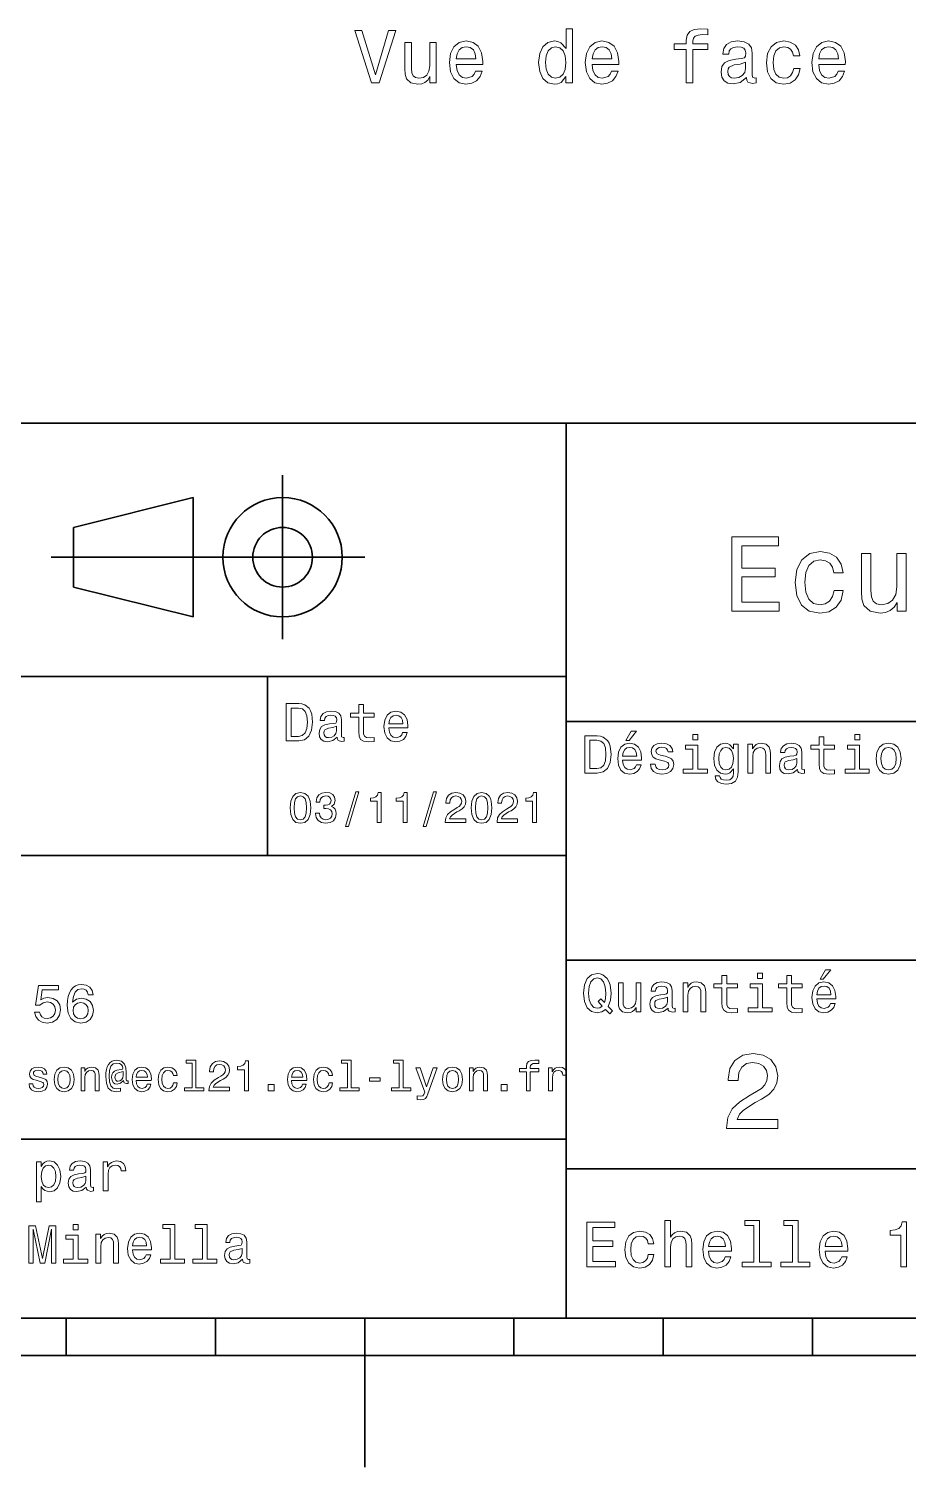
# Model space of a CAD drawing. Extents: x 0 to 297, y 0 to 210.
# Drawn here: x 126 to 184.9, y 0 to 96.4 of the extents above; entities that cross this region are included whole.
import ezdxf

# ---------------------------------------------------------------- set-up
doc = ezdxf.new("R2010")
doc.units = 0

msp = doc.modelspace()

# ---------------------------------------------------------------- linework, layer by layer
at = {"color": 7, "lineweight": 35}
for p, q in [((97, 70), (287, 70)), ((162, 10), (162, 70)), ((127.5, 61), (148.5, 61)), ((97, 53), (162, 53)), ((162, 50), (287, 50)), ((97, 41), (162, 41)), ((162, 34), (287, 34)), ((97, 22), (162, 22)), ((162, 20), (287, 20)), ((10, 10), (287, 10)), ((97, 10), (287, 10)), ((98.5, 7.5), (198.5, 7.5))]:
    msp.add_line(p, q, dxfattribs=at)
at = {"color": 7, "lineweight": 35, "ltscale": 0.275}
msp.add_line((143, 55.5), (143, 66.5), dxfattribs=at)
at = {"color": 7, "lineweight": 35, "ltscale": 0.206155}
for p, q in [((129, 63), (137, 65)), ((137, 57), (129, 59))]:
    msp.add_line(p, q, dxfattribs=at)
at = {"color": 7, "lineweight": 35, "ltscale": 0.2}
msp.add_line((137, 65), (137, 57), dxfattribs=at)
at = {"color": 7, "lineweight": 35, "ltscale": 0.1}
msp.add_line((129, 59), (129, 63), dxfattribs=at)
at = {"color": 7, "lineweight": 35, "ltscale": 0.3}
msp.add_line((142, 41), (142, 53), dxfattribs=at)
at = {"color": 7, "lineweight": 35, "ltscale": 0.0625}
for p, q in [((128.5, 10), (128.5, 7.5)), ((138.5, 10), (138.5, 7.5)), ((158.5, 10), (158.5, 7.5)), ((168.5, 10), (168.5, 7.5)), ((178.5, 10), (178.5, 7.5))]:
    msp.add_line(p, q, dxfattribs=at)
at = {"color": 7, "lineweight": 35, "ltscale": 0.25}
msp.add_line((148.5, 10), (148.5, 0), dxfattribs=at)
at = {"color": 7, "lineweight": 13}
for points in [[(161.984604, 93.227303), (161.984604, 92.808716), (162.428406, 92.808716), (162.428406, 96.429756), (161.989639, 96.429756), (161.989639, 95.103386), (161.651749, 95.486671), (161.444977, 95.577446), (161.207947, 95.612747), (160.779266, 95.511887), (160.446411, 95.229462), (160.229553, 94.775574), (160.153915, 94.165344), (160.229553, 93.555115), (160.446411, 93.096176), (160.779266, 92.808716), (161.207947, 92.712898), (161.444977, 92.748199), (161.656784, 92.838974)], [(170.043671, 95.047913), (170.043671, 92.808716), (170.487488, 92.808716), (170.487488, 95.047913), (171.496124, 95.047913), (171.496124, 95.426147), (170.487488, 95.426147), (170.487488, 95.592575), (170.522781, 95.794304), (170.638779, 95.930473), (170.835464, 96.011162), (171.117889, 96.041428), (171.496124, 96.021255), (171.496124, 96.404541), (171.017029, 96.429756), (170.583313, 96.384361), (170.280716, 96.248199), (170.099152, 96.011162), (170.043671, 95.673271), (170.043671, 95.426147), (169.23172, 95.426147), (169.23172, 95.047913)], [(150.097717, 96.313759), (149.220184, 93.333214), (148.317459, 96.313759), (147.838348, 96.313759), (148.968033, 92.808716), (149.472351, 92.808716), (150.576813, 96.313759)], [(153.300156, 95.51693), (152.856354, 95.51693), (152.856354, 93.953529), (152.805923, 93.590416), (152.659668, 93.328171), (152.432724, 93.166786), (152.135178, 93.116356), (151.898148, 93.1567), (151.746841, 93.277733), (151.661118, 93.484505), (151.640945, 93.777016), (151.640945, 95.51693), (151.197144, 95.51693), (151.197144, 93.736671), (151.212265, 93.378601), (151.30809, 93.081047), (151.600601, 92.808716), (152.069611, 92.712898), (152.321777, 92.748199), (152.538635, 92.838974), (152.725235, 92.995316), (152.876526, 93.22226), (152.876526, 92.808716), (153.300156, 92.808716)], [(154.636612, 94.034218), (156.411835, 94.034218), (156.41687, 94.24099), (156.336182, 94.820961), (156.114288, 95.254684), (155.761261, 95.51693), (155.292236, 95.612747), (154.833298, 95.511887), (154.48027, 95.229462), (154.253326, 94.770531), (154.172638, 94.165344), (154.248291, 93.545029), (154.475235, 93.091133), (154.823212, 92.808716), (155.2771, 92.712898), (155.670471, 92.778458), (155.99324, 92.949928), (156.23027, 93.22226), (156.36644, 93.585373), (155.927689, 93.585373), (155.836899, 93.383644), (155.70578, 93.232346), (155.332581, 93.111313), (155.04512, 93.166786), (154.828262, 93.3433), (154.687042, 93.63076), (154.636612, 94.019089)], [(163.74469, 94.034218), (165.519897, 94.034218), (165.524948, 94.24099), (165.44426, 94.820961), (165.222351, 95.254684), (164.869324, 95.51693), (164.400299, 95.612747), (163.941376, 95.511887), (163.588348, 95.229462), (163.361404, 94.770531), (163.280716, 94.165344), (163.356354, 93.545029), (163.583298, 93.091133), (163.93129, 92.808716), (164.385178, 92.712898), (164.778549, 92.778458), (165.101318, 92.949928), (165.338348, 93.22226), (165.474518, 93.585373), (165.035751, 93.585373), (164.944977, 93.383644), (164.813843, 93.232346), (164.440659, 93.111313), (164.153183, 93.166786), (163.936325, 93.3433), (163.79512, 93.63076), (163.74469, 94.019089)], [(174.073212, 93.161743), (174.073212, 93.146614), (174.098434, 92.975143), (174.174088, 92.854103), (174.491806, 92.758286), (174.738922, 92.79863), (174.738922, 93.141571), (174.633011, 93.126442), (174.491806, 93.192001), (174.466583, 93.39373), (174.466583, 94.795746), (174.406067, 95.153816), (174.229553, 95.405975), (173.921921, 95.557274), (173.488205, 95.612747), (173.064575, 95.552231), (172.751892, 95.38076), (172.555206, 95.113472), (172.489639, 94.760445), (172.489639, 94.730186), (172.888062, 94.730186), (172.923355, 94.942001), (173.034317, 95.0933), (173.215866, 95.184074), (173.473068, 95.219376), (173.720184, 95.19416), (173.896698, 95.118515), (174.002609, 94.987389), (174.037918, 94.805832), (174.017746, 94.594017), (173.937042, 94.488113), (173.735321, 94.437675), (173.357086, 94.397331), (172.923355, 94.306557), (172.615723, 94.145172), (172.434174, 93.893013), (172.378693, 93.519814), (172.429123, 93.186958), (172.585464, 92.939842), (172.837631, 92.783501), (173.185608, 92.728027), (173.654633, 92.833931)], [(177.225235, 94.619232), (177.664001, 94.619232), (177.573212, 95.02269), (177.356354, 95.340416), (177.018463, 95.537102), (176.579697, 95.612747), (176.095551, 95.511887), (175.727386, 95.229462), (175.495407, 94.770531), (175.414719, 94.155258), (175.490356, 93.545029), (175.717316, 93.091133), (176.075378, 92.808716), (176.564575, 92.712898), (176.998291, 92.788544), (177.336182, 93.000359), (177.568176, 93.333214), (177.669037, 93.777016), (177.245407, 93.777016), (177.169754, 93.494598), (177.028549, 93.282776), (176.826813, 93.151657), (176.579697, 93.111313), (176.272064, 93.176872), (176.050156, 93.378601), (175.914001, 93.706413), (175.868607, 94.170387), (175.914001, 94.624275), (176.055206, 94.952087), (176.28215, 95.153816), (176.579697, 95.224419), (176.841949, 95.179031), (177.038635, 95.063042), (177.169754, 94.871399)], [(178.924805, 94.034218), (180.700012, 94.034218), (180.705063, 94.24099), (180.624359, 94.820961), (180.402466, 95.254684), (180.049438, 95.51693), (179.580414, 95.612747), (179.12149, 95.511887), (178.768463, 95.229462), (178.541519, 94.770531), (178.460815, 94.165344), (178.536469, 93.545029), (178.763412, 93.091133), (179.111404, 92.808716), (179.565292, 92.712898), (179.958664, 92.778458), (180.281433, 92.949928), (180.518463, 93.22226), (180.654633, 93.585373), (180.215866, 93.585373), (180.125092, 93.383644), (179.993958, 93.232346), (179.620758, 93.111313), (179.333298, 93.166786), (179.11644, 93.3433), (178.975235, 93.63076), (178.924805, 94.019089)], [(154.636612, 94.407417), (154.692093, 94.755402), (154.828262, 95.012604), (155.035034, 95.168945), (155.307373, 95.224419), (155.574661, 95.168945), (155.781433, 95.012604), (155.907516, 94.755402), (155.952896, 94.407417)], [(161.283585, 95.214333), (161.576096, 95.14373), (161.798004, 94.947044), (161.929123, 94.619232), (161.979553, 94.165344), (161.929123, 93.706413), (161.798004, 93.378601), (161.576096, 93.176872), (161.283585, 93.111313), (161.00621, 93.176872), (160.794403, 93.378601), (160.653183, 93.711456), (160.607803, 94.165344), (160.653183, 94.614189), (160.794403, 94.942001), (161.00621, 95.14373)], [(163.74469, 94.407417), (163.800156, 94.755402), (163.936325, 95.012604), (164.143097, 95.168945), (164.415436, 95.224419), (164.682724, 95.168945), (164.889496, 95.012604), (165.015579, 94.755402), (165.060974, 94.407417)], [(178.924805, 94.407417), (178.98027, 94.755402), (179.11644, 95.012604), (179.323212, 95.168945), (179.595551, 95.224419), (179.862839, 95.168945), (180.069611, 95.012604), (180.195694, 94.755402), (180.241089, 94.407417)], [(174.022781, 93.756844), (173.962265, 93.494598), (173.800888, 93.292862), (173.558807, 93.161743), (173.261261, 93.116356), (173.069611, 93.141571), (172.933441, 93.22226), (172.847717, 93.363472), (172.822495, 93.560158), (172.842667, 93.736671), (172.923355, 93.862747), (173.246124, 94.00396), (173.654633, 94.064476), (174.022781, 94.185516)], [(173.109512, 57.381123), (176.279541, 57.381123), (176.279541, 57.986309), (173.772339, 57.986309), (173.772339, 59.679394), (176.005768, 59.679394), (176.005768, 60.277374), (173.772339, 60.277374), (173.772339, 61.775936), (176.221893, 61.775936), (176.221893, 62.381123), (173.109512, 62.381123)], [(179.932281, 59.967579), (180.559082, 59.967579), (180.429398, 60.543945), (180.119598, 60.997837), (179.636887, 61.278816), (179.010086, 61.386887), (178.318436, 61.242794), (177.792511, 60.839336), (177.46109, 60.183716), (177.345825, 59.304752), (177.453888, 58.432995), (177.778091, 57.78458), (178.289627, 57.381123), (178.988464, 57.244236), (179.608063, 57.352303), (180.090775, 57.6549), (180.42218, 58.130402), (180.566284, 58.764408), (179.96109, 58.764408), (179.853027, 58.36095), (179.651291, 58.058357), (179.363113, 57.871037), (179.010086, 57.8134), (178.570602, 57.907059), (178.253601, 58.195244), (178.059082, 58.663544), (177.994232, 59.326366), (178.059082, 59.974781), (178.260803, 60.443081), (178.585007, 60.731266), (179.010086, 60.83213), (179.38472, 60.767288), (179.66571, 60.601585), (179.853027, 60.327808)], [(184.788177, 61.25), (184.154175, 61.25), (184.154175, 59.016571), (184.082123, 58.497837), (183.873199, 58.123196), (183.548996, 57.892651), (183.123917, 57.820602), (182.785294, 57.878242), (182.569168, 58.051151), (182.446686, 58.346542), (182.417862, 58.764408), (182.417862, 61.25), (181.783859, 61.25), (181.783859, 58.706772), (181.805481, 58.195244), (181.942368, 57.770172), (182.360229, 57.381123), (183.030258, 57.244236), (183.390488, 57.294666), (183.700287, 57.424351), (183.966858, 57.647694), (184.182999, 57.971901), (184.182999, 57.381123), (184.788177, 57.381123)], [(144.080688, 51.190563), (143.248566, 51.190563), (143.248566, 48.690563), (144.080688, 48.690563), (144.473343, 48.769814), (144.765137, 49.011169), (144.945251, 49.40382), (145.010086, 49.940563), (144.952454, 50.488113), (144.880402, 50.70425), (144.779541, 50.877163), (144.487747, 51.111313), (144.296829, 51.168949)], [(148.100861, 50.289986), (148.100861, 49.320965), (148.122482, 49.007565), (148.223343, 48.791428), (148.425079, 48.665348), (148.767288, 48.62212), (149.141937, 48.640129), (149.141937, 48.913906), (148.868149, 48.892292), (148.619598, 48.921112), (148.486313, 49.011169), (148.42868, 49.162464), (148.417862, 49.375), (148.417862, 50.289986), (149.141937, 50.289986), (149.141937, 50.560158), (148.417862, 50.560158), (148.417862, 51.125721), (148.100861, 51.125721), (148.100861, 50.560158), (147.553314, 50.560158), (147.553314, 50.289986)], [(144.055481, 50.891571), (144.329254, 50.837536), (144.516571, 50.671829), (144.628235, 50.376442), (144.664261, 49.940563), (144.624634, 49.519093), (144.51297, 49.223705), (144.322052, 49.047192), (144.055481, 48.989555), (143.583572, 48.989555), (143.583572, 50.891571)], [(146.656342, 48.942726), (146.656342, 48.931919), (146.674347, 48.809441), (146.728394, 48.722984), (146.955338, 48.654541), (147.131851, 48.683357), (147.131851, 48.928314), (147.056198, 48.917507), (146.955338, 48.96434), (146.937317, 49.108429), (146.937317, 50.109871), (146.894089, 50.365635), (146.768005, 50.54575), (146.548264, 50.65382), (146.23848, 50.693443), (145.935883, 50.650219), (145.71254, 50.52774), (145.572052, 50.336815), (145.525223, 50.084656), (145.525223, 50.063042), (145.809799, 50.063042), (145.835022, 50.21434), (145.914261, 50.322407), (146.043945, 50.387249), (146.227661, 50.412464), (146.404175, 50.394455), (146.530258, 50.34042), (146.605911, 50.246758), (146.631119, 50.117077), (146.616714, 49.965778), (146.559082, 49.890129), (146.414978, 49.854107), (146.144806, 49.825291), (145.835022, 49.760448), (145.61528, 49.645176), (145.485596, 49.465057), (145.445969, 49.19849), (145.481995, 48.960735), (145.593658, 48.784222), (145.773773, 48.67255), (146.022339, 48.632927), (146.357346, 48.708576)], [(150.121765, 49.565922), (151.389771, 49.565922), (151.393372, 49.713619), (151.335739, 50.127884), (151.177231, 50.437683), (150.925079, 50.625), (150.590057, 50.693443), (150.262253, 50.621399), (150.010086, 50.41967), (149.847977, 50.091862), (149.790344, 49.659584), (149.844376, 49.216499), (150.006485, 48.892292), (150.255051, 48.690563), (150.579254, 48.62212), (150.860229, 48.668949), (151.090775, 48.791428), (151.260086, 48.98595), (151.357346, 49.245319), (151.043945, 49.245319), (150.979111, 49.101227), (150.885452, 48.993156), (150.618881, 48.9067), (150.413544, 48.946327), (150.258652, 49.072407), (150.157776, 49.27774), (150.121765, 49.555115)], [(150.121765, 49.832493), (150.161377, 50.081055), (150.258652, 50.264771), (150.406342, 50.376442), (150.600861, 50.416069), (150.791794, 50.376442), (150.939484, 50.264771), (151.029541, 50.081055), (151.061966, 49.832493)], [(146.620316, 49.367798), (146.577087, 49.180477), (146.461823, 49.036385), (146.28891, 48.942726), (146.07637, 48.910305), (145.939484, 48.928314), (145.842224, 48.98595), (145.780975, 49.086815), (145.76297, 49.227306), (145.777374, 49.353386), (145.835022, 49.443443), (146.065567, 49.544312), (146.357346, 49.587536), (146.620316, 49.673992)], [(166.004318, 48.728386), (166.216858, 48.728386), (166.717575, 49.340778), (166.364548, 49.340778)], [(164.080688, 49.030979), (163.248566, 49.030979), (163.248566, 46.530979), (164.080688, 46.530979), (164.473343, 46.610229), (164.765137, 46.851585), (164.945251, 47.244236), (165.010086, 47.780979), (164.952454, 48.328529), (164.880402, 48.544666), (164.779541, 48.717579), (164.487747, 48.951729), (164.296829, 49.009365)], [(164.055481, 48.731987), (164.329254, 48.677952), (164.516571, 48.512245), (164.628235, 48.216858), (164.664261, 47.780979), (164.624634, 47.359509), (164.51297, 47.064121), (164.322052, 46.887608), (164.055481, 46.829971), (163.583572, 46.829971), (163.583572, 48.731987)], [(165.784576, 47.406338), (167.052597, 47.406338), (167.056198, 47.554035), (166.998566, 47.9683), (166.840057, 48.278099), (166.587891, 48.465416), (166.252884, 48.533859), (165.925079, 48.461815), (165.672913, 48.260086), (165.510803, 47.932278), (165.453171, 47.5), (165.507202, 47.056915), (165.669312, 46.732708), (165.917862, 46.530979), (166.242081, 46.462536), (166.523056, 46.509365), (166.753601, 46.631844), (166.922913, 46.826366), (167.020172, 47.085735), (166.706772, 47.085735), (166.641937, 46.941643), (166.548264, 46.833572), (166.281708, 46.747116), (166.07637, 46.786743), (165.921463, 46.912823), (165.820602, 47.118156), (165.784576, 47.395531)], [(165.784576, 47.672909), (165.824203, 47.921471), (165.921463, 48.105186), (166.069168, 48.216858), (166.263687, 48.256485), (166.454605, 48.216858), (166.60231, 48.105186), (166.692368, 47.921471), (166.724777, 47.672909)], [(168.623199, 47.658501), (168.317001, 47.730545), (168.090057, 47.8134), (168.014404, 47.982708), (168.036026, 48.101585), (168.111664, 48.188038), (168.234146, 48.242073), (168.41066, 48.263687), (168.579971, 48.242073), (168.713257, 48.177231), (168.799713, 48.079971), (168.835739, 47.950287), (169.145538, 47.950287), (169.145538, 47.957493), (169.091492, 48.191643), (168.943802, 48.375359), (168.713257, 48.490635), (168.41066, 48.533859), (168.104462, 48.490635), (167.881119, 48.371758), (167.740631, 48.195244), (167.697403, 47.971901), (167.729828, 47.755764), (167.830688, 47.604465), (167.996399, 47.496399), (168.237747, 47.42075), (168.590775, 47.334293), (168.806915, 47.244236), (168.864548, 47.172188), (168.886169, 47.064121), (168.853745, 46.930836), (168.767288, 46.829971), (168.626801, 46.765129), (168.439484, 46.743515), (168.241348, 46.765129), (168.09726, 46.840778), (168, 46.963257), (167.960373, 47.132565), (167.654175, 47.132565), (167.704605, 46.844379), (167.85231, 46.635445), (168.086456, 46.509365), (168.41066, 46.462536), (168.749283, 46.509365), (168.997833, 46.635445), (169.149139, 46.837173), (169.203171, 47.100143), (169.163544, 47.327087), (169.05188, 47.481987), (168.868149, 47.582851)], [(170.8134, 46.79755), (170.8134, 48.400574), (169.999283, 48.400574), (169.999283, 48.130402), (170.496399, 48.130402), (170.496399, 46.79755), (169.847977, 46.79755), (169.847977, 46.530979), (171.469025, 46.530979), (171.469025, 46.79755)], [(170.824203, 49.117435), (170.489197, 49.117435), (170.489197, 48.757202), (170.824203, 48.757202)], [(173.518738, 46.617435), (173.518738, 48.465416), (173.216141, 48.465416), (173.216141, 48.152016), (172.967575, 48.4366), (172.816284, 48.508644), (172.646973, 48.533859), (172.340775, 48.461815), (172.103027, 48.260086), (171.94812, 47.935879), (171.894089, 47.5), (171.94812, 47.060516), (172.103027, 46.736309), (172.340775, 46.530979), (172.646973, 46.462536), (172.819885, 46.487751), (172.963974, 46.552593), (173.216141, 46.826366), (173.216141, 46.552593), (173.187317, 46.336456), (173.108063, 46.181557), (172.956772, 46.091499), (172.729828, 46.059078), (172.531708, 46.080692), (172.391205, 46.134727), (172.30835, 46.228386), (172.283142, 46.354465), (171.976944, 46.354465), (171.976944, 46.340057), (172.023773, 46.109509), (172.167862, 45.9366), (172.398407, 45.824928), (172.711823, 45.785301), (173.086456, 45.839336), (173.335022, 45.990635), (173.47551, 46.253601)], [(172.221909, 47.5), (172.254318, 47.820606), (172.351593, 48.058357), (172.502884, 48.198845), (172.704605, 48.249279), (172.917145, 48.198845), (173.075653, 48.058357), (173.172913, 47.820606), (173.208939, 47.5), (173.172913, 47.172188), (173.075653, 46.938038), (172.917145, 46.793949), (172.704605, 46.747116), (172.502884, 46.793949), (172.351593, 46.938038), (172.254318, 47.175793)], [(174.181549, 46.530979), (174.498566, 46.530979), (174.498566, 47.647694), (174.530975, 47.903458), (174.635452, 48.090778), (174.797546, 48.206051), (175.013687, 48.249279), (175.1866, 48.213257), (175.294662, 48.115993), (175.348709, 47.953888), (175.366714, 47.737751), (175.366714, 46.530979), (175.683716, 46.530979), (175.683716, 47.802593), (175.669312, 48.058357), (175.604462, 48.270893), (175.391937, 48.465416), (175.060516, 48.533859), (174.876801, 48.508644), (174.721909, 48.440201), (174.588623, 48.324928), (174.484146, 48.170029), (174.484146, 48.465416), (174.181549, 48.465416)], [(177.499283, 46.783142), (177.499283, 46.772335), (177.517288, 46.649857), (177.57132, 46.5634), (177.798264, 46.494957), (177.974777, 46.523773), (177.974777, 46.76873), (177.899139, 46.757923), (177.798264, 46.804756), (177.780258, 46.948845), (177.780258, 47.950287), (177.73703, 48.206051), (177.610947, 48.386166), (177.391205, 48.494236), (177.081406, 48.533859), (176.778824, 48.490635), (176.555481, 48.368156), (176.414978, 48.177231), (176.368149, 47.925072), (176.368149, 47.903458), (176.65274, 47.903458), (176.677948, 48.054756), (176.757202, 48.162823), (176.886887, 48.227665), (177.070602, 48.25288), (177.247116, 48.234871), (177.373199, 48.180836), (177.448853, 48.087173), (177.47406, 47.957493), (177.459656, 47.806194), (177.402023, 47.730545), (177.257919, 47.694523), (176.987747, 47.665707), (176.677948, 47.600864), (176.458206, 47.485592), (176.328537, 47.305473), (176.28891, 47.038906), (176.324921, 46.801151), (176.4366, 46.624638), (176.616714, 46.512966), (176.86528, 46.473343), (177.200287, 46.548992)], [(178.943802, 48.130402), (178.943802, 47.161381), (178.965424, 46.84798), (179.066284, 46.631844), (179.268005, 46.505764), (179.610229, 46.462536), (179.984863, 46.480545), (179.984863, 46.754322), (179.71109, 46.732708), (179.46254, 46.761528), (179.329254, 46.851585), (179.271606, 47.00288), (179.260803, 47.215416), (179.260803, 48.130402), (179.984863, 48.130402), (179.984863, 48.400574), (179.260803, 48.400574), (179.260803, 48.966137), (178.943802, 48.966137), (178.943802, 48.400574), (178.396255, 48.400574), (178.396255, 48.130402)], [(181.656342, 46.79755), (181.656342, 48.400574), (180.842224, 48.400574), (180.842224, 48.130402), (181.33934, 48.130402), (181.33934, 46.79755), (180.690918, 46.79755), (180.690918, 46.530979), (182.311966, 46.530979), (182.311966, 46.79755)], [(181.667145, 49.117435), (181.332138, 49.117435), (181.332138, 48.757202), (181.667145, 48.757202)], [(182.762253, 47.496399), (182.819885, 47.056915), (182.985596, 46.732708), (183.248566, 46.530979), (183.601593, 46.462536), (183.951004, 46.530979), (184.213974, 46.729107), (184.379684, 47.053314), (184.440918, 47.496399), (184.379684, 47.935879), (184.213974, 48.263687), (183.951004, 48.461815), (183.601593, 48.533859), (183.248566, 48.461815), (182.985596, 48.260086), (182.819885, 47.935879)], [(183.086456, 47.5), (183.118881, 47.824207), (183.219742, 48.058357), (183.381851, 48.20245), (183.601593, 48.25288), (183.817719, 48.20245), (183.979828, 48.061958), (184.080688, 47.824207), (184.116714, 47.5), (184.080688, 47.172188), (183.979828, 46.934437), (183.817719, 46.790344), (183.601593, 46.743515), (183.381851, 46.790344), (183.219742, 46.934437), (183.118881, 47.172188)], [(177.463257, 47.208214), (177.420029, 47.020893), (177.304749, 46.876801), (177.131851, 46.783142), (176.919312, 46.750721), (176.782425, 46.76873), (176.68515, 46.826366), (176.623917, 46.927231), (176.605911, 47.067722), (176.620316, 47.193802), (176.677948, 47.283859), (176.908508, 47.384727), (177.200287, 47.427952), (177.463257, 47.514408)], [(143.498566, 44.201729), (143.541794, 43.749279), (143.677231, 43.426514), (143.893372, 43.230549), (144.193085, 43.167149), (144.489914, 43.230549), (144.706055, 43.426514), (144.838623, 43.749279), (144.884735, 44.201729), (144.838623, 44.651299), (144.783859, 44.829971), (144.706055, 44.976948), (144.489914, 45.172913), (144.193085, 45.239193), (143.893372, 45.172913), (143.677231, 44.974064), (143.541794, 44.651299)], [(143.775223, 44.201729), (143.798279, 44.550434), (143.870316, 44.801155), (144, 44.948128), (144.193085, 45), (144.383286, 44.948128), (144.51297, 44.801155), (144.585022, 44.550434), (144.608078, 44.201729), (144.585022, 43.850143), (144.51297, 43.599426), (144.383286, 43.45245), (144.193085, 43.403458), (144, 43.45245), (143.870316, 43.599426), (143.798279, 43.850143)], [(145.201736, 43.853027), (145.201736, 43.832855), (145.247849, 43.556198), (145.383286, 43.348705), (145.596542, 43.216141), (145.878967, 43.167149), (146.17868, 43.216141), (146.403458, 43.342941), (146.547562, 43.54467), (146.599426, 43.804035), (146.57637, 43.974064), (146.51297, 44.112392), (146.409225, 44.219021), (146.270905, 44.296829), (146.458221, 44.45245), (146.524506, 44.700291), (146.481277, 44.925072), (146.357361, 45.0951), (146.155624, 45.201729), (145.878967, 45.239193), (145.619598, 45.193085), (145.420761, 45.066284), (145.291077, 44.864555), (145.247849, 44.596542), (145.247849, 44.57637), (145.504333, 44.57637), (145.52739, 44.760807), (145.60231, 44.893372), (145.723343, 44.974064), (145.893372, 45.002884), (146.043228, 44.979828), (146.15274, 44.919308), (146.219025, 44.821327), (146.244965, 44.688763), (146.219025, 44.54755), (146.149857, 44.45245), (146.028824, 44.394814), (145.864563, 44.377522), (145.752167, 44.380405), (145.752167, 44.15274), (145.893372, 44.158501), (146.074936, 44.132565), (146.210373, 44.0634), (146.291077, 43.951008), (146.319885, 43.804035), (146.288193, 43.63689), (146.20462, 43.51297), (146.072052, 43.435158), (145.896255, 43.409222), (145.714706, 43.438042), (145.582138, 43.524498), (145.498566, 43.662827), (145.466858, 43.853027)], [(147.213257, 42.956772), (147.412109, 42.956772), (148.109512, 45.279541), (147.907791, 45.279541)], [(149.345825, 43.224785), (149.608078, 43.224785), (149.608078, 45.239193), (149.412109, 45.239193), (149.360229, 45.0634), (149.256485, 44.945248), (149.097992, 44.876083), (148.878967, 44.853027), (148.878967, 44.648415), (149.345825, 44.648415)], [(151.080688, 43.224785), (151.342941, 43.224785), (151.342941, 45.239193), (151.146973, 45.239193), (151.095108, 45.0634), (150.991364, 44.945248), (150.832855, 44.876083), (150.613831, 44.853027), (150.613831, 44.648415), (151.080688, 44.648415)], [(152.417877, 42.956772), (152.616714, 42.956772), (153.314133, 45.279541), (153.112396, 45.279541)], [(153.899139, 43.224785), (155.273773, 43.224785), (155.273773, 43.472622), (154.187317, 43.472622), (154.247849, 43.60807), (154.351593, 43.720463), (154.671478, 43.925072), (154.841507, 44.011528), (155.031708, 44.135448), (155.167145, 44.279541), (155.244965, 44.44957), (155.273773, 44.642651), (155.224792, 44.884727), (155.08934, 45.074928), (154.881851, 45.195965), (154.613831, 45.239193), (154.337173, 45.190201), (154.126801, 45.054756), (153.991364, 44.838619), (153.945251, 44.553314), (153.945251, 44.51297), (154.207504, 44.51297), (154.207504, 44.536022), (154.233429, 44.731991), (154.311249, 44.876083), (154.435165, 44.9683), (154.599426, 45), (154.766571, 44.971184), (154.890488, 44.899136), (154.971191, 44.786743), (155, 44.645535), (154.979828, 44.51297), (154.925079, 44.400578), (154.832855, 44.302593), (154.706055, 44.216141), (154.536026, 44.12392), (154.253601, 43.945248), (154.054764, 43.755043), (153.9366, 43.524498), (153.899139, 43.233429)], [(155.642654, 44.201729), (155.685883, 43.749279), (155.821335, 43.426514), (156.037476, 43.230549), (156.337173, 43.167149), (156.634003, 43.230549), (156.850143, 43.426514), (156.982712, 43.749279), (157.028824, 44.201729), (156.982712, 44.651299), (156.927963, 44.829971), (156.850143, 44.976948), (156.634003, 45.172913), (156.337173, 45.239193), (156.037476, 45.172913), (155.821335, 44.974064), (155.685883, 44.651299)], [(155.919312, 44.201729), (155.942368, 44.550434), (156.01442, 44.801155), (156.144104, 44.948128), (156.337173, 45), (156.527374, 44.948128), (156.657059, 44.801155), (156.729111, 44.550434), (156.752167, 44.201729), (156.729111, 43.850143), (156.657059, 43.599426), (156.527374, 43.45245), (156.337173, 43.403458), (156.144104, 43.45245), (156.01442, 43.599426), (155.942368, 43.850143)], [(157.368881, 43.224785), (158.743515, 43.224785), (158.743515, 43.472622), (157.657059, 43.472622), (157.71759, 43.60807), (157.821335, 43.720463), (158.14122, 43.925072), (158.311249, 44.011528), (158.50145, 44.135448), (158.636887, 44.279541), (158.714706, 44.44957), (158.743515, 44.642651), (158.694534, 44.884727), (158.559082, 45.074928), (158.351593, 45.195965), (158.083572, 45.239193), (157.806915, 45.190201), (157.596542, 45.054756), (157.461105, 44.838619), (157.414993, 44.553314), (157.414993, 44.51297), (157.677231, 44.51297), (157.677231, 44.536022), (157.703171, 44.731991), (157.780991, 44.876083), (157.904907, 44.9683), (158.069168, 45), (158.236313, 44.971184), (158.360229, 44.899136), (158.440918, 44.786743), (158.469742, 44.645535), (158.44957, 44.51297), (158.394821, 44.400578), (158.302597, 44.302593), (158.175797, 44.216141), (158.005768, 44.12392), (157.723343, 43.945248), (157.524506, 43.755043), (157.406342, 43.524498), (157.368881, 43.233429)], [(159.755051, 43.224785), (160.017288, 43.224785), (160.017288, 45.239193), (159.821335, 45.239193), (159.769455, 45.0634), (159.66571, 44.945248), (159.507202, 44.876083), (159.288193, 44.853027), (159.288193, 44.648415), (159.755051, 44.648415)], [(164.642654, 30.685879), (164.916428, 30.401297), (165.107346, 30.592218), (164.811966, 30.894812), (164.963257, 31.305475), (165.010086, 31.780979), (164.941635, 32.339336), (164.862396, 32.56628), (164.757919, 32.753601), (164.46254, 33.009365), (164.282425, 33.074207), (164.08429, 33.099422), (163.702454, 33.009365), (163.41066, 32.757202), (163.223343, 32.342937), (163.158508, 31.780979), (163.223343, 31.219019), (163.407059, 30.804754), (163.698853, 30.54899), (164.08429, 30.462536), (164.39769, 30.520172)], [(164.41571, 30.916426), (164.260803, 30.801151), (164.08429, 30.765129), (163.850143, 30.829971), (163.666428, 31.024494), (163.543945, 31.341497), (163.504318, 31.780979), (163.543945, 32.216858), (163.662827, 32.537464), (163.846542, 32.731987), (164.08429, 32.80043), (164.318451, 32.731987), (164.502167, 32.533859), (164.621033, 32.213257), (164.664261, 31.780979), (164.631851, 31.40634), (164.5634, 31.150576), (164.329254, 31.395533), (164.13472, 31.211815)], [(172.438034, 32.130402), (172.438034, 31.161383), (172.459656, 30.847982), (172.560516, 30.631844), (172.762253, 30.505762), (173.104462, 30.462536), (173.479111, 30.480547), (173.479111, 30.754322), (173.205338, 30.732708), (172.956772, 30.761526), (172.823486, 30.851583), (172.765854, 31.002882), (172.755035, 31.215418), (172.755035, 32.130402), (173.479111, 32.130402), (173.479111, 32.400574), (172.755035, 32.400574), (172.755035, 32.966137), (172.438034, 32.966137), (172.438034, 32.400574), (171.890488, 32.400574), (171.890488, 32.130402)], [(175.161377, 33.117435), (174.82637, 33.117435), (174.82637, 32.757202), (175.161377, 32.757202)], [(176.775223, 32.130402), (176.775223, 31.161383), (176.796829, 30.847982), (176.89769, 30.631844), (177.099426, 30.505762), (177.44165, 30.462536), (177.816284, 30.480547), (177.816284, 30.754322), (177.542511, 30.732708), (177.293945, 30.761526), (177.16066, 30.851583), (177.103027, 31.002882), (177.092224, 31.215418), (177.092224, 32.130402), (177.816284, 32.130402), (177.816284, 32.400574), (177.092224, 32.400574), (177.092224, 32.966137), (176.775223, 32.966137), (176.775223, 32.400574), (176.227661, 32.400574), (176.227661, 32.130402)], [(179.015854, 32.728386), (179.228394, 32.728386), (179.729111, 33.340778), (179.376083, 33.340778)], [(126.382568, 30.502161), (126.461823, 30.206772), (126.638336, 29.976225), (126.897697, 29.832132), (127.229111, 29.778097), (127.592941, 29.842939), (127.877525, 30.019451), (128.057648, 30.300432), (128.126083, 30.660662), (128.06485, 30.995676), (127.891937, 31.258644), (127.621765, 31.427954), (127.272339, 31.489193), (127.002167, 31.445965), (126.793228, 31.327089), (126.894096, 32.000721), (127.989197, 32.000721), (127.989197, 32.296108), (126.65274, 32.296108), (126.454613, 30.970461), (126.742798, 30.970461), (126.951736, 31.139769), (127.218307, 31.201008), (127.448853, 31.161383), (127.625366, 31.046108), (127.737038, 30.869596), (127.776657, 30.642651), (127.737038, 30.415705), (127.621765, 30.239193), (127.445251, 30.127522), (127.218307, 30.087896), (127.027382, 30.113111), (126.879684, 30.195965), (126.771622, 30.325647), (126.717583, 30.502161)], [(130.309082, 31.676512), (130.240631, 31.9683), (130.082138, 32.184437), (129.837189, 32.321323), (129.520172, 32.368156), (129.307648, 32.342937), (129.123932, 32.274494), (128.961823, 32.162823), (128.824936, 32.004322), (128.716858, 31.806194), (128.637619, 31.56484), (128.587189, 31.280258), (128.572769, 30.959654), (128.630402, 30.448126), (128.806915, 30.077089), (129.091507, 29.853746), (129.48056, 29.778097), (129.829971, 29.842939), (130.096542, 30.012247), (130.269455, 30.278818), (130.330688, 30.617435), (130.269455, 30.959654), (130.10376, 31.222622), (129.847992, 31.388329), (129.530991, 31.445965), (129.188766, 31.373919), (128.932999, 31.168587), (128.98703, 31.56484), (129.10231, 31.849422), (129.278824, 32.01873), (129.523773, 32.076366), (129.703888, 32.04755), (129.84079, 31.971901), (129.930847, 31.845821), (129.977676, 31.676512)], [(166.998566, 32.465416), (166.681549, 32.465416), (166.681549, 31.348703), (166.645538, 31.089336), (166.541061, 30.902016), (166.378967, 30.786743), (166.166428, 30.750719), (165.997116, 30.779539), (165.889053, 30.865993), (165.827805, 31.013687), (165.8134, 31.222622), (165.8134, 32.465416), (165.496399, 32.465416), (165.496399, 31.193804), (165.507202, 30.93804), (165.575653, 30.725504), (165.784576, 30.530979), (166.119598, 30.462536), (166.299713, 30.487751), (166.454605, 30.552593), (166.587891, 30.664265), (166.695969, 30.826368), (166.695969, 30.530979), (166.998566, 30.530979)], [(168.824921, 30.78314), (168.824921, 30.772333), (168.842941, 30.649855), (168.896973, 30.5634), (169.123917, 30.494957), (169.30043, 30.523775), (169.30043, 30.768732), (169.224777, 30.757925), (169.123917, 30.804754), (169.105911, 30.948847), (169.105911, 31.950287), (169.062683, 32.206051), (168.9366, 32.386166), (168.716858, 32.494236), (168.407059, 32.533859), (168.104462, 32.490635), (167.881119, 32.368156), (167.740631, 32.177231), (167.693802, 31.925072), (167.693802, 31.903458), (167.978394, 31.903458), (168.003601, 32.054756), (168.082855, 32.162823), (168.21254, 32.227665), (168.396255, 32.25288), (168.572769, 32.234871), (168.698853, 32.180836), (168.77449, 32.087173), (168.799713, 31.957493), (168.785309, 31.806194), (168.727661, 31.730547), (168.583572, 31.694523), (168.3134, 31.665705), (168.003601, 31.600864), (167.783859, 31.48559), (167.654175, 31.305475), (167.614548, 31.038904), (167.650574, 30.801151), (167.762253, 30.62464), (167.942368, 30.512968), (168.190918, 30.473343), (168.52594, 30.54899)], [(169.844376, 30.530979), (170.161377, 30.530979), (170.161377, 31.647694), (170.193802, 31.903458), (170.298279, 32.090778), (170.460373, 32.206051), (170.676514, 32.249279), (170.849426, 32.213257), (170.957489, 32.115993), (171.011536, 31.95389), (171.029541, 31.737751), (171.029541, 30.530979), (171.346542, 30.530979), (171.346542, 31.802593), (171.332138, 32.058357), (171.267288, 32.270893), (171.054749, 32.465416), (170.723343, 32.533859), (170.539627, 32.508644), (170.38472, 32.440201), (170.251434, 32.324928), (170.146973, 32.170029), (170.146973, 32.465416), (169.844376, 32.465416)], [(175.150574, 30.79755), (175.150574, 32.400574), (174.336456, 32.400574), (174.336456, 32.130402), (174.833572, 32.130402), (174.833572, 30.79755), (174.185165, 30.79755), (174.185165, 30.530979), (175.806198, 30.530979), (175.806198, 30.79755)], [(178.796112, 31.40634), (180.064117, 31.40634), (180.067719, 31.554033), (180.010086, 31.9683), (179.851593, 32.278099), (179.599426, 32.465416), (179.264404, 32.533859), (178.9366, 32.461815), (178.684433, 32.260086), (178.522339, 31.932276), (178.464691, 31.5), (178.518738, 31.056915), (178.680832, 30.732708), (178.929398, 30.530979), (179.253601, 30.462536), (179.534576, 30.509365), (179.765137, 30.631844), (179.934433, 30.826368), (180.031708, 31.085733), (179.718292, 31.085733), (179.653458, 30.941643), (179.559799, 30.833572), (179.293228, 30.747118), (179.087891, 30.786743), (178.932999, 30.912823), (178.832138, 31.118155), (178.796112, 31.395533)], [(178.796112, 31.672911), (178.835739, 31.921469), (178.932999, 32.105186), (179.080688, 32.216858), (179.275208, 32.256485), (179.466141, 32.216858), (179.613831, 32.105186), (179.703888, 31.921469), (179.736313, 31.672911)], [(129.981277, 30.613832), (129.94165, 30.386887), (129.84079, 30.213976), (129.67868, 30.098703), (129.476944, 30.062679), (129.26442, 30.098703), (129.10231, 30.210375), (128.997849, 30.383286), (128.965424, 30.610229), (129.00145, 30.833572), (129.10231, 31.002882), (129.268021, 31.11095), (129.491364, 31.150576), (129.685883, 31.11095), (129.84079, 31.006483), (129.94165, 30.837175)], [(168.78891, 31.208212), (168.745682, 31.020893), (168.630402, 30.876801), (168.457489, 30.78314), (168.244965, 30.750719), (168.108063, 30.768732), (168.010803, 30.826368), (167.94957, 30.927233), (167.931549, 31.067722), (167.945969, 31.193804), (168.003601, 31.283861), (168.234146, 31.384726), (168.52594, 31.427954), (168.78891, 31.514408)], [(132.648422, 25.734871), (132.648422, 25.902018), (132.60231, 25.893373), (132.547546, 25.913546), (132.530258, 25.974064), (132.530258, 26.446688), (132.507202, 26.780981), (132.414993, 27.02882), (132.198853, 27.213257), (131.896255, 27.279539), (131.720459, 27.262249), (131.570618, 27.210375), (131.440918, 27.12392), (131.337189, 27.002882), (131.256485, 26.850145), (131.198853, 26.662825), (131.164276, 26.438042), (131.15274, 26.184439), (131.193085, 25.737753), (131.322769, 25.42075), (131.53891, 25.230549), (131.84726, 25.170031), (132.129684, 25.216139), (132.129684, 25.406342), (131.881851, 25.360231), (131.642654, 25.409224), (131.484161, 25.567724), (131.397705, 25.835735), (131.371765, 26.224785), (131.400574, 26.605188), (131.498566, 26.876081), (131.657059, 27.040346), (131.887604, 27.095102), (132.0634, 27.063402), (132.193085, 26.988474), (132.273773, 26.876081), (132.302597, 26.746399), (132.270905, 26.682999), (132.184448, 26.654179), (131.902023, 26.610952), (131.746399, 26.547552), (131.634003, 26.449568), (131.567719, 26.314121), (131.547546, 26.135448), (131.573486, 25.942364), (131.645538, 25.798271), (131.763687, 25.708935), (131.919312, 25.680117), (132.146973, 25.740635), (132.340057, 25.930836), (132.340057, 25.913546), (132.386169, 25.760807), (132.544678, 25.714699)], [(136.942368, 27.080692), (136.942368, 25.438042), (136.420746, 25.438042), (136.420746, 25.224785), (137.714706, 25.224785), (137.714706, 25.438042), (137.195969, 25.438042), (137.195969, 27.293949), (136.544678, 27.293949), (136.544678, 27.080692)], [(138.066284, 25.224785), (139.440933, 25.224785), (139.440933, 25.472624), (138.354477, 25.472624), (138.414993, 25.60807), (138.518738, 25.720463), (138.838623, 25.925074), (139.008652, 26.011528), (139.198853, 26.135448), (139.334305, 26.279539), (139.412109, 26.449568), (139.440933, 26.642653), (139.391937, 26.884727), (139.256485, 27.074928), (139.048996, 27.195967), (138.780991, 27.239193), (138.504333, 27.190203), (138.293945, 27.054756), (138.158508, 26.838617), (138.112396, 26.553314), (138.112396, 26.51297), (138.374649, 26.51297), (138.374649, 26.536024), (138.400574, 26.731989), (138.478394, 26.876081), (138.60231, 26.9683), (138.766571, 27), (138.933716, 26.971182), (139.057648, 26.899136), (139.138336, 26.786745), (139.167145, 26.645535), (139.146973, 26.51297), (139.092224, 26.400578), (139, 26.302595), (138.873199, 26.216139), (138.703171, 26.12392), (138.420746, 25.945246), (138.221909, 25.755045), (138.10376, 25.524496), (138.066284, 25.233431)], [(140.452454, 25.224785), (140.714706, 25.224785), (140.714706, 27.239193), (140.518738, 27.239193), (140.466858, 27.063402), (140.363113, 26.945246), (140.20462, 26.876081), (139.985596, 26.853027), (139.985596, 26.648417), (140.452454, 26.648417)], [(147.351593, 27.080692), (147.351593, 25.438042), (146.829987, 25.438042), (146.829987, 25.224785), (148.123932, 25.224785), (148.123932, 25.438042), (147.605194, 25.438042), (147.605194, 27.293949), (146.953903, 27.293949), (146.953903, 27.080692)], [(150.821335, 27.080692), (150.821335, 25.438042), (150.299713, 25.438042), (150.299713, 25.224785), (151.593674, 25.224785), (151.593674, 25.438042), (151.074936, 25.438042), (151.074936, 27.293949), (150.423645, 27.293949), (150.423645, 27.080692)], [(159.342957, 26.504324), (159.342957, 25.224785), (159.596558, 25.224785), (159.596558, 26.504324), (160.172928, 26.504324), (160.172928, 26.720463), (159.596558, 26.720463), (159.596558, 26.815563), (159.61673, 26.930836), (159.683014, 27.008646), (159.79541, 27.054756), (159.956787, 27.072046), (160.172928, 27.06052), (160.172928, 27.279539), (159.899139, 27.293949), (159.651306, 27.268013), (159.478394, 27.190203), (159.374649, 27.054756), (159.342957, 26.861671), (159.342957, 26.720463), (158.878967, 26.720463), (158.878967, 26.504324)], [(172.742065, 22.700289), (176.178665, 22.700289), (176.178665, 23.319885), (173.462524, 23.319885), (173.613831, 23.658503), (173.873199, 23.939482), (174.672897, 24.45101), (175.097977, 24.667147), (175.573486, 24.976946), (175.912094, 25.337177), (176.106628, 25.762249), (176.178665, 26.244957), (176.056183, 26.850143), (175.717575, 27.325649), (175.198837, 27.628242), (174.528809, 27.736313), (173.837173, 27.613834), (173.311234, 27.275217), (172.97261, 26.734871), (172.857346, 26.021614), (172.857346, 25.92075), (173.512955, 25.92075), (173.512955, 25.978386), (173.577805, 26.4683), (173.772324, 26.828531), (174.082123, 27.059078), (174.492783, 27.138329), (174.91066, 27.066282), (175.220459, 26.886168), (175.42218, 26.605188), (175.494232, 26.252163), (175.443802, 25.92075), (175.306915, 25.639771), (175.076355, 25.394814), (174.759354, 25.178675), (174.33429, 24.948128), (173.628235, 24.501442), (173.131119, 24.025938), (172.835724, 23.449568), (172.742065, 22.721903)], [(126.786743, 26.126802), (126.541786, 26.184439), (126.360229, 26.250721), (126.299713, 26.386168), (126.317001, 26.48127), (126.377525, 26.550434), (126.47551, 26.59366), (126.616714, 26.610952), (126.752167, 26.59366), (126.858795, 26.541788), (126.927956, 26.463978), (126.956772, 26.360231), (127.204613, 26.360231), (127.204613, 26.365995), (127.161385, 26.553314), (127.043228, 26.700289), (126.858795, 26.792507), (126.616714, 26.827091), (126.371758, 26.792507), (126.193085, 26.697407), (126.080696, 26.556196), (126.046112, 26.377523), (126.072052, 26.204613), (126.15274, 26.083574), (126.285309, 25.99712), (126.478386, 25.9366), (126.760811, 25.867435), (126.933716, 25.795389), (126.979828, 25.737753), (126.997116, 25.651299), (126.971184, 25.54467), (126.902023, 25.463978), (126.789627, 25.412106), (126.639771, 25.394814), (126.48127, 25.412106), (126.365997, 25.472624), (126.288185, 25.570606), (126.256485, 25.706053), (126.011528, 25.706053), (126.051872, 25.475506), (126.170029, 25.308359), (126.357353, 25.207495), (126.616714, 25.170031), (126.887611, 25.207495), (127.086456, 25.308359), (127.207497, 25.469742), (127.250725, 25.680117), (127.219025, 25.861673), (127.129684, 25.985592), (126.982712, 26.066284)], [(127.688766, 25.99712), (127.734871, 25.645535), (127.867439, 25.386168), (128.07782, 25.224785), (128.360229, 25.170031), (128.639771, 25.224785), (128.850143, 25.383286), (128.982712, 25.642653), (129.031708, 25.99712), (128.982712, 26.348703), (128.850143, 26.610952), (128.639771, 26.769453), (128.360229, 26.827091), (128.07782, 26.769453), (127.867439, 26.60807), (127.734871, 26.348703)], [(127.948128, 26), (127.974068, 26.259367), (128.054764, 26.446688), (128.184448, 26.56196), (128.360229, 26.602306), (128.533142, 26.56196), (128.662827, 26.449568), (128.743515, 26.259367), (128.772339, 26), (128.743515, 25.737753), (128.662827, 25.547552), (128.533142, 25.432278), (128.360229, 25.394814), (128.184448, 25.432278), (128.054764, 25.547552), (127.974068, 25.737753)], [(129.498566, 25.224785), (129.752167, 25.224785), (129.752167, 26.118156), (129.778107, 26.322767), (129.861679, 26.472624), (129.991364, 26.564842), (130.164276, 26.599424), (130.302597, 26.570606), (130.389053, 26.492796), (130.432281, 26.363113), (130.446686, 26.190203), (130.446686, 25.224785), (130.700287, 25.224785), (130.700287, 26.242077), (130.688766, 26.446688), (130.636887, 26.616716), (130.466858, 26.772335), (130.201736, 26.827091), (130.054764, 26.806917), (129.930847, 26.752163), (129.824219, 26.659943), (129.740631, 26.536024), (129.740631, 26.772335), (129.498566, 26.772335)], [(132.314117, 26.279539), (132.285309, 26.100866), (132.213257, 25.974064), (132.103745, 25.896255), (131.97406, 25.873199), (131.884735, 25.887609), (131.821335, 25.939482), (131.780975, 26.025938), (131.769455, 26.146975), (131.818451, 26.345821), (131.985596, 26.449568), (132.314117, 26.53026)], [(133.190201, 25.925074), (134.20462, 25.925074), (134.207489, 26.043228), (134.161392, 26.374641), (134.034592, 26.622478), (133.832855, 26.772335), (133.56485, 26.827091), (133.302597, 26.769453), (133.100861, 26.60807), (132.971191, 26.345821), (132.925079, 26), (132.968307, 25.645535), (133.097992, 25.386168), (133.296829, 25.224785), (133.556198, 25.170031), (133.780975, 25.207495), (133.965424, 25.305477), (134.100861, 25.461096), (134.17868, 25.668589), (133.927963, 25.668589), (133.876083, 25.553314), (133.801147, 25.46686), (133.587906, 25.397696), (133.42363, 25.429396), (133.299713, 25.53026), (133.219025, 25.694525), (133.190201, 25.916428)], [(133.190201, 26.138329), (133.221909, 26.337177), (133.299713, 26.48415), (133.417877, 26.573488), (133.573486, 26.605188), (133.726227, 26.573488), (133.844391, 26.48415), (133.916428, 26.337177), (133.942368, 26.138329)], [(135.688766, 26.259367), (135.939484, 26.259367), (135.887604, 26.489914), (135.763702, 26.671471), (135.570618, 26.783863), (135.319885, 26.827091), (135.043228, 26.769453), (134.832855, 26.60807), (134.700287, 26.345821), (134.654175, 25.994238), (134.697418, 25.645535), (134.827087, 25.386168), (135.031708, 25.224785), (135.311249, 25.170031), (135.559082, 25.213257), (135.752167, 25.334295), (135.884735, 25.524496), (135.942368, 25.778099), (135.700287, 25.778099), (135.657074, 25.616716), (135.57637, 25.495678), (135.461105, 25.42075), (135.319885, 25.397696), (135.144104, 25.43516), (135.017303, 25.550434), (134.939484, 25.737753), (134.913544, 26.002882), (134.939484, 26.262249), (135.020172, 26.449568), (135.149857, 26.564842), (135.319885, 26.605188), (135.469742, 26.579252), (135.582138, 26.51297), (135.657074, 26.40346)], [(143.599426, 25.925074), (144.613846, 25.925074), (144.61673, 26.043228), (144.570618, 26.374641), (144.443817, 26.622478), (144.242081, 26.772335), (143.974075, 26.827091), (143.711823, 26.769453), (143.510101, 26.60807), (143.380417, 26.345821), (143.334305, 26), (143.377533, 25.645535), (143.507217, 25.386168), (143.706055, 25.224785), (143.965424, 25.170031), (144.190216, 25.207495), (144.374649, 25.305477), (144.510101, 25.461096), (144.587906, 25.668589), (144.337189, 25.668589), (144.285309, 25.553314), (144.210388, 25.46686), (143.997131, 25.397696), (143.832855, 25.429396), (143.708939, 25.53026), (143.62825, 25.694525), (143.599426, 25.916428)], [(143.599426, 26.138329), (143.631134, 26.337177), (143.708939, 26.48415), (143.827103, 26.573488), (143.982712, 26.605188), (144.135452, 26.573488), (144.253601, 26.48415), (144.325653, 26.337177), (144.351593, 26.138329)], [(146.097992, 26.259367), (146.348709, 26.259367), (146.296844, 26.489914), (146.172913, 26.671471), (145.979828, 26.783863), (145.729111, 26.827091), (145.452454, 26.769453), (145.242081, 26.60807), (145.109528, 26.345821), (145.063416, 25.994238), (145.106628, 25.645535), (145.236328, 25.386168), (145.440933, 25.224785), (145.720474, 25.170031), (145.968307, 25.213257), (146.161392, 25.334295), (146.293961, 25.524496), (146.351593, 25.778099), (146.109528, 25.778099), (146.066284, 25.616716), (145.985596, 25.495678), (145.870331, 25.42075), (145.729111, 25.397696), (145.553314, 25.43516), (145.426514, 25.550434), (145.348709, 25.737753), (145.322784, 26.002882), (145.348709, 26.262249), (145.429398, 26.449568), (145.559082, 26.564842), (145.729111, 26.605188), (145.878967, 26.579252), (145.991364, 26.51297), (146.066284, 26.40346)], [(148.829987, 25.884727), (149.52739, 25.884727), (149.52739, 26.112392), (148.829987, 26.112392)], [(153.092224, 26.772335), (152.648422, 25.49856), (152.213272, 26.772335), (151.936615, 26.772335), (152.524506, 25.13833), (152.472626, 24.994238), (152.391937, 24.896255), (152.2565, 24.864553), (152.023071, 24.893373), (152.023071, 24.648417), (152.268021, 24.62536), (152.443817, 24.648417), (152.567734, 24.720463), (152.657074, 24.844381), (152.734879, 25.025938), (153.363129, 26.772335)], [(153.711823, 25.99712), (153.757935, 25.645535), (153.890503, 25.386168), (154.100876, 25.224785), (154.383301, 25.170031), (154.662842, 25.224785), (154.873215, 25.383286), (155.005768, 25.642653), (155.054764, 25.99712), (155.005768, 26.348703), (154.873215, 26.610952), (154.662842, 26.769453), (154.383301, 26.827091), (154.100876, 26.769453), (153.890503, 26.60807), (153.757935, 26.348703)], [(153.971191, 26), (153.997131, 26.259367), (154.07782, 26.446688), (154.207504, 26.56196), (154.383301, 26.602306), (154.556213, 26.56196), (154.685883, 26.449568), (154.766586, 26.259367), (154.795395, 26), (154.766586, 25.737753), (154.685883, 25.547552), (154.556213, 25.432278), (154.383301, 25.394814), (154.207504, 25.432278), (154.07782, 25.547552), (153.997131, 25.737753)], [(155.521622, 25.224785), (155.775223, 25.224785), (155.775223, 26.118156), (155.801163, 26.322767), (155.884735, 26.472624), (156.01442, 26.564842), (156.187332, 26.599424), (156.325653, 26.570606), (156.412109, 26.492796), (156.455353, 26.363113), (156.469757, 26.190203), (156.469757, 25.224785), (156.723358, 25.224785), (156.723358, 26.242077), (156.711823, 26.446688), (156.659958, 26.616716), (156.489929, 26.772335), (156.224792, 26.827091), (156.07782, 26.806917), (155.953903, 26.752163), (155.847275, 26.659943), (155.763702, 26.536024), (155.763702, 26.772335), (155.521622, 26.772335)], [(160.821335, 25.224785), (161.074951, 25.224785), (161.074951, 26.10951), (161.100876, 26.322767), (161.17868, 26.475506), (161.305481, 26.567724), (161.475525, 26.599424), (161.602325, 26.579252), (161.697418, 26.521614), (161.755066, 26.423632), (161.775238, 26.291067), (162.031708, 26.291067), (161.997131, 26.524496), (161.902039, 26.691643), (161.74353, 26.792507), (161.52739, 26.827091), (161.380417, 26.804035), (161.253616, 26.746399), (161.14122, 26.648417), (161.05188, 26.515852), (161.05188, 26.772335), (160.821335, 26.772335)], [(142.040344, 25.224785), (142.438049, 25.224785), (142.438049, 25.654181), (142.040344, 25.654181)], [(157.65419, 25.224785), (158.05188, 25.224785), (158.05188, 25.654181), (157.65419, 25.654181)], [(126.829254, 20.166426), (126.829254, 20.465418), (126.512253, 20.465418), (126.512253, 17.7817), (126.829254, 17.7817), (126.829254, 18.826368), (126.940926, 18.657061), (127.067009, 18.545389), (127.38401, 18.462536), (127.6866, 18.530979), (127.924355, 18.736311), (128.079254, 19.060518), (128.136887, 19.5), (128.079254, 19.935879), (127.924355, 20.260086), (127.6866, 20.461815), (127.38401, 20.533861), (127.211098, 20.512247), (127.0634, 20.443804), (126.937325, 20.328529)], [(129.847992, 18.78314), (129.847992, 18.772333), (129.865997, 18.649855), (129.920029, 18.5634), (130.146973, 18.494957), (130.323486, 18.523775), (130.323486, 18.768732), (130.247849, 18.757925), (130.146973, 18.804754), (130.128967, 18.948847), (130.128967, 19.950287), (130.085739, 20.206051), (129.959656, 20.386166), (129.739914, 20.494236), (129.430115, 20.533861), (129.127533, 20.490633), (128.904175, 20.368155), (128.763687, 20.177233), (128.716858, 19.925072), (128.716858, 19.903458), (129.00145, 19.903458), (129.026657, 20.054754), (129.105911, 20.162823), (129.235596, 20.227665), (129.419312, 20.252882), (129.595825, 20.234869), (129.721909, 20.180836), (129.797562, 20.087175), (129.822769, 19.957493), (129.808365, 19.806194), (129.750732, 19.730547), (129.606628, 19.694523), (129.336456, 19.665705), (129.026657, 19.600864), (128.806915, 19.48559), (128.677246, 19.305475), (128.637619, 19.038904), (128.67363, 18.801151), (128.785309, 18.62464), (128.965424, 18.512968), (129.213989, 18.473343), (129.548996, 18.54899)], [(130.986313, 18.530979), (131.303314, 18.530979), (131.303314, 19.636887), (131.335739, 19.903458), (131.432999, 20.094379), (131.591507, 20.209654), (131.804047, 20.249279), (131.96254, 20.224062), (132.081421, 20.152016), (132.153473, 20.029537), (132.17868, 19.863832), (132.499283, 19.863832), (132.456055, 20.155619), (132.337189, 20.364553), (132.139053, 20.490633), (131.868881, 20.533861), (131.685165, 20.505043), (131.526657, 20.432997), (131.386169, 20.310518), (131.274506, 20.144812), (131.274506, 20.465418), (130.986313, 20.465418)], [(127.329971, 18.747118), (127.117439, 18.793947), (126.96254, 18.93804), (126.86528, 19.17219), (126.832855, 19.5), (126.86528, 19.824207), (126.96254, 20.058357), (127.117439, 20.198847), (127.329971, 20.249279), (127.524498, 20.198847), (127.679398, 20.054754), (127.776657, 19.820604), (127.812683, 19.5), (127.776657, 19.175793), (127.679398, 18.93804), (127.524498, 18.793947)], [(129.811966, 19.208212), (129.768738, 19.020893), (129.653458, 18.876801), (129.48056, 18.78314), (129.268021, 18.750719), (129.131134, 18.768732), (129.033875, 18.826368), (128.972626, 18.927233), (128.95462, 19.067722), (128.969025, 19.193804), (129.026657, 19.283861), (129.257202, 19.384726), (129.548996, 19.427954), (129.811966, 19.514408)], [(163.393372, 13.428675), (165.295395, 13.428675), (165.295395, 13.791787), (163.791061, 13.791787), (163.791061, 14.807637), (165.131119, 14.807637), (165.131119, 15.166427), (163.791061, 15.166427), (163.791061, 16.065563), (165.260803, 16.065563), (165.260803, 16.428675), (163.393372, 16.428675)], [(168.610947, 13.428675), (168.991348, 13.428675), (168.991348, 14.768732), (169.030258, 15.075649), (169.155624, 15.300432), (169.350143, 15.438761), (169.609512, 15.490635), (169.817001, 15.447407), (169.946686, 15.330692), (170.011536, 15.136168), (170.033142, 14.876801), (170.033142, 13.428675), (170.413544, 13.428675), (170.413544, 14.954612), (170.396255, 15.261528), (170.318451, 15.516571), (170.0634, 15.75), (169.66571, 15.832133), (169.44957, 15.801874), (169.263687, 15.719741), (169.108063, 15.590058), (168.991348, 15.412825), (168.991348, 16.532421), (168.610947, 16.532421)], [(174.572052, 16.212536), (174.572052, 13.748559), (173.789627, 13.748559), (173.789627, 13.428675), (175.730545, 13.428675), (175.730545, 13.748559), (174.952454, 13.748559), (174.952454, 16.532421), (173.97551, 16.532421), (173.97551, 16.212536)], [(177.174347, 16.212536), (177.174347, 13.748559), (176.391937, 13.748559), (176.391937, 13.428675), (178.332855, 13.428675), (178.332855, 13.748559), (177.554749, 13.748559), (177.554749, 16.532421), (176.577805, 16.532421), (176.577805, 16.212536)], [(184.416412, 13.428675), (184.809784, 13.428675), (184.809784, 16.450289), (184.515839, 16.450289), (184.438034, 16.1866), (184.28241, 16.009367), (184.044662, 15.905621), (183.716125, 15.871038), (183.716125, 15.564121), (184.416412, 15.564121)], [(126.003593, 13.690562), (126.280975, 13.690562), (126.280975, 15.960014), (126.749275, 13.690562), (127.059067, 13.690562), (127.523766, 15.960014), (127.523766, 13.690562), (127.804749, 13.690562), (127.804749, 16.190563), (127.365265, 16.190563), (126.904175, 13.985951), (126.446678, 16.190563), (126.003593, 16.190563)], [(129.296097, 13.957133), (129.296097, 15.560159), (128.481979, 15.560159), (128.481979, 15.289986), (128.979095, 15.289986), (128.979095, 13.957133), (128.330688, 13.957133), (128.330688, 13.690562), (129.951721, 13.690562), (129.951721, 13.957133)], [(129.306915, 16.277018), (128.971893, 16.277018), (128.971893, 15.916787), (129.306915, 15.916787)], [(130.495667, 13.690562), (130.812668, 13.690562), (130.812668, 14.807277), (130.845093, 15.063041), (130.949554, 15.25036), (131.111664, 15.365634), (131.327805, 15.408862), (131.500717, 15.372839), (131.60878, 15.275577), (131.662811, 15.113473), (131.680832, 14.897335), (131.680832, 13.690562), (131.997833, 13.690562), (131.997833, 14.962176), (131.983429, 15.217939), (131.918579, 15.430475), (131.706055, 15.625), (131.374634, 15.693444), (131.190918, 15.668228), (131.036011, 15.599784), (130.90274, 15.48451), (130.798264, 15.329611), (130.798264, 15.625), (130.495667, 15.625)], [(132.941635, 14.565923), (134.209656, 14.565923), (134.213257, 14.713617), (134.155609, 15.127882), (133.997116, 15.43768), (133.744949, 15.625), (133.409943, 15.693444), (133.082123, 15.621398), (132.829971, 15.419669), (132.667862, 15.091859), (132.610229, 14.659582), (132.664261, 14.216499), (132.82637, 13.892291), (133.074921, 13.690562), (133.399124, 13.622118), (133.680115, 13.668948), (133.91066, 13.791427), (134.079971, 13.985951), (134.177231, 14.245317), (133.863831, 14.245317), (133.798981, 14.101225), (133.705322, 13.993155), (133.438751, 13.9067), (133.233429, 13.946326), (133.078522, 14.072407), (132.977661, 14.277738), (132.941635, 14.555116)], [(135.463257, 16.010447), (135.463257, 13.957133), (134.811234, 13.957133), (134.811234, 13.690562), (136.428665, 13.690562), (136.428665, 13.957133), (135.780258, 13.957133), (135.780258, 16.277018), (134.966141, 16.277018), (134.966141, 16.010447)], [(137.631836, 16.010447), (137.631836, 13.957133), (136.979828, 13.957133), (136.979828, 13.690562), (138.59726, 13.690562), (138.59726, 13.957133), (137.948837, 13.957133), (137.948837, 16.277018), (137.13472, 16.277018), (137.13472, 16.010447)], [(140.319168, 13.942723), (140.319168, 13.931917), (140.337173, 13.809439), (140.391205, 13.722983), (140.618149, 13.654539), (140.794662, 13.683357), (140.794662, 13.928314), (140.719025, 13.917507), (140.618149, 13.964337), (140.600143, 14.10843), (140.600143, 15.109871), (140.556915, 15.365634), (140.430832, 15.54575), (140.21109, 15.653819), (139.901291, 15.693444), (139.598694, 15.650216), (139.375351, 15.527738), (139.234863, 15.336816), (139.188034, 15.084655), (139.188034, 15.063041), (139.472626, 15.063041), (139.497833, 15.214337), (139.577087, 15.322407), (139.706772, 15.387248), (139.890488, 15.412464), (140.067001, 15.394453), (140.193085, 15.340418), (140.268738, 15.246758), (140.293945, 15.117075), (140.279541, 14.965778), (140.221893, 14.89013), (140.077805, 14.854107), (139.807632, 14.825289), (139.497833, 14.760447), (139.278091, 14.645173), (139.148407, 14.465058), (139.108795, 14.198487), (139.144806, 13.960735), (139.256485, 13.784223), (139.4366, 13.672551), (139.68515, 13.632925), (140.020172, 13.708573)], [(167.48703, 14.980548), (167.863113, 14.980548), (167.785309, 15.326369), (167.599426, 15.598703), (167.309799, 15.767292), (166.933716, 15.832133), (166.518738, 15.745678), (166.203171, 15.503603), (166.004318, 15.110231), (165.935165, 14.582853), (166, 14.059798), (166.194519, 13.67075), (166.501434, 13.428675), (166.920746, 13.346542), (167.292511, 13.411384), (167.582138, 13.592939), (167.780975, 13.878242), (167.867432, 14.258646), (167.504318, 14.258646), (167.439484, 14.016571), (167.318451, 13.835014), (167.145538, 13.722623), (166.933716, 13.688041), (166.670029, 13.744237), (166.479828, 13.917148), (166.363113, 14.198127), (166.324203, 14.595821), (166.363113, 14.984871), (166.484146, 15.26585), (166.67868, 15.438761), (166.933716, 15.49928), (167.158508, 15.460375), (167.327087, 15.360951), (167.439484, 15.196686)], [(171.546112, 14.479107), (173.067719, 14.479107), (173.072052, 14.656341), (173.002884, 15.153459), (172.812683, 15.525217), (172.510086, 15.75), (172.108063, 15.832133), (171.714691, 15.745678), (171.412109, 15.503603), (171.217575, 15.110231), (171.148422, 14.591499), (171.213257, 14.059798), (171.407776, 13.67075), (171.706055, 13.428675), (172.095108, 13.346542), (172.432281, 13.402739), (172.708939, 13.549712), (172.912109, 13.783141), (173.028824, 14.09438), (172.65274, 14.09438), (172.574936, 13.92147), (172.46254, 13.791787), (172.142654, 13.688041), (171.896255, 13.735591), (171.710373, 13.886888), (171.58934, 14.133286), (171.546112, 14.466139)], [(171.546112, 14.798992), (171.593658, 15.097262), (171.710373, 15.317724), (171.887604, 15.45173), (172.121033, 15.49928), (172.350143, 15.45173), (172.527374, 15.317724), (172.635452, 15.097262), (172.674347, 14.798992)], [(179.353027, 14.479107), (180.874634, 14.479107), (180.878967, 14.656341), (180.809799, 15.153459), (180.619598, 15.525217), (180.317001, 15.75), (179.914978, 15.832133), (179.521606, 15.745678), (179.219025, 15.503603), (179.02449, 15.110231), (178.955338, 14.591499), (179.020172, 14.059798), (179.214691, 13.67075), (179.51297, 13.428675), (179.902023, 13.346542), (180.239197, 13.402739), (180.515854, 13.549712), (180.719025, 13.783141), (180.835739, 14.09438), (180.459656, 14.09438), (180.381851, 13.92147), (180.269455, 13.791787), (179.94957, 13.688041), (179.703171, 13.735591), (179.517288, 13.886888), (179.396255, 14.133286), (179.353027, 14.466139)], [(179.353027, 14.798992), (179.400574, 15.097262), (179.517288, 15.317724), (179.694519, 15.45173), (179.927948, 15.49928), (180.157059, 15.45173), (180.33429, 15.317724), (180.442368, 15.097262), (180.481262, 14.798992)], [(132.941635, 14.832493), (132.981262, 15.081052), (133.078522, 15.26477), (133.226227, 15.376441), (133.420746, 15.416066), (133.611664, 15.376441), (133.759369, 15.26477), (133.849426, 15.081052), (133.881836, 14.832493)], [(140.283142, 14.367796), (140.239914, 14.180476), (140.124634, 14.036384), (139.951721, 13.942723), (139.739197, 13.910303), (139.602295, 13.928314), (139.505035, 13.985951), (139.443802, 14.086816), (139.425797, 14.227305), (139.440201, 14.353387), (139.497833, 14.443444), (139.728378, 14.544309), (140.020172, 14.587536), (140.283142, 14.673991)]]:
    msp.add_lwpolyline(points, close=True, dxfattribs=at)
at = {"color": 7, "lineweight": 35}
for radius in [4, 2]:
    msp.add_circle((143, 61), radius, dxfattribs=at)

doc.saveas('drawing.dxf')
